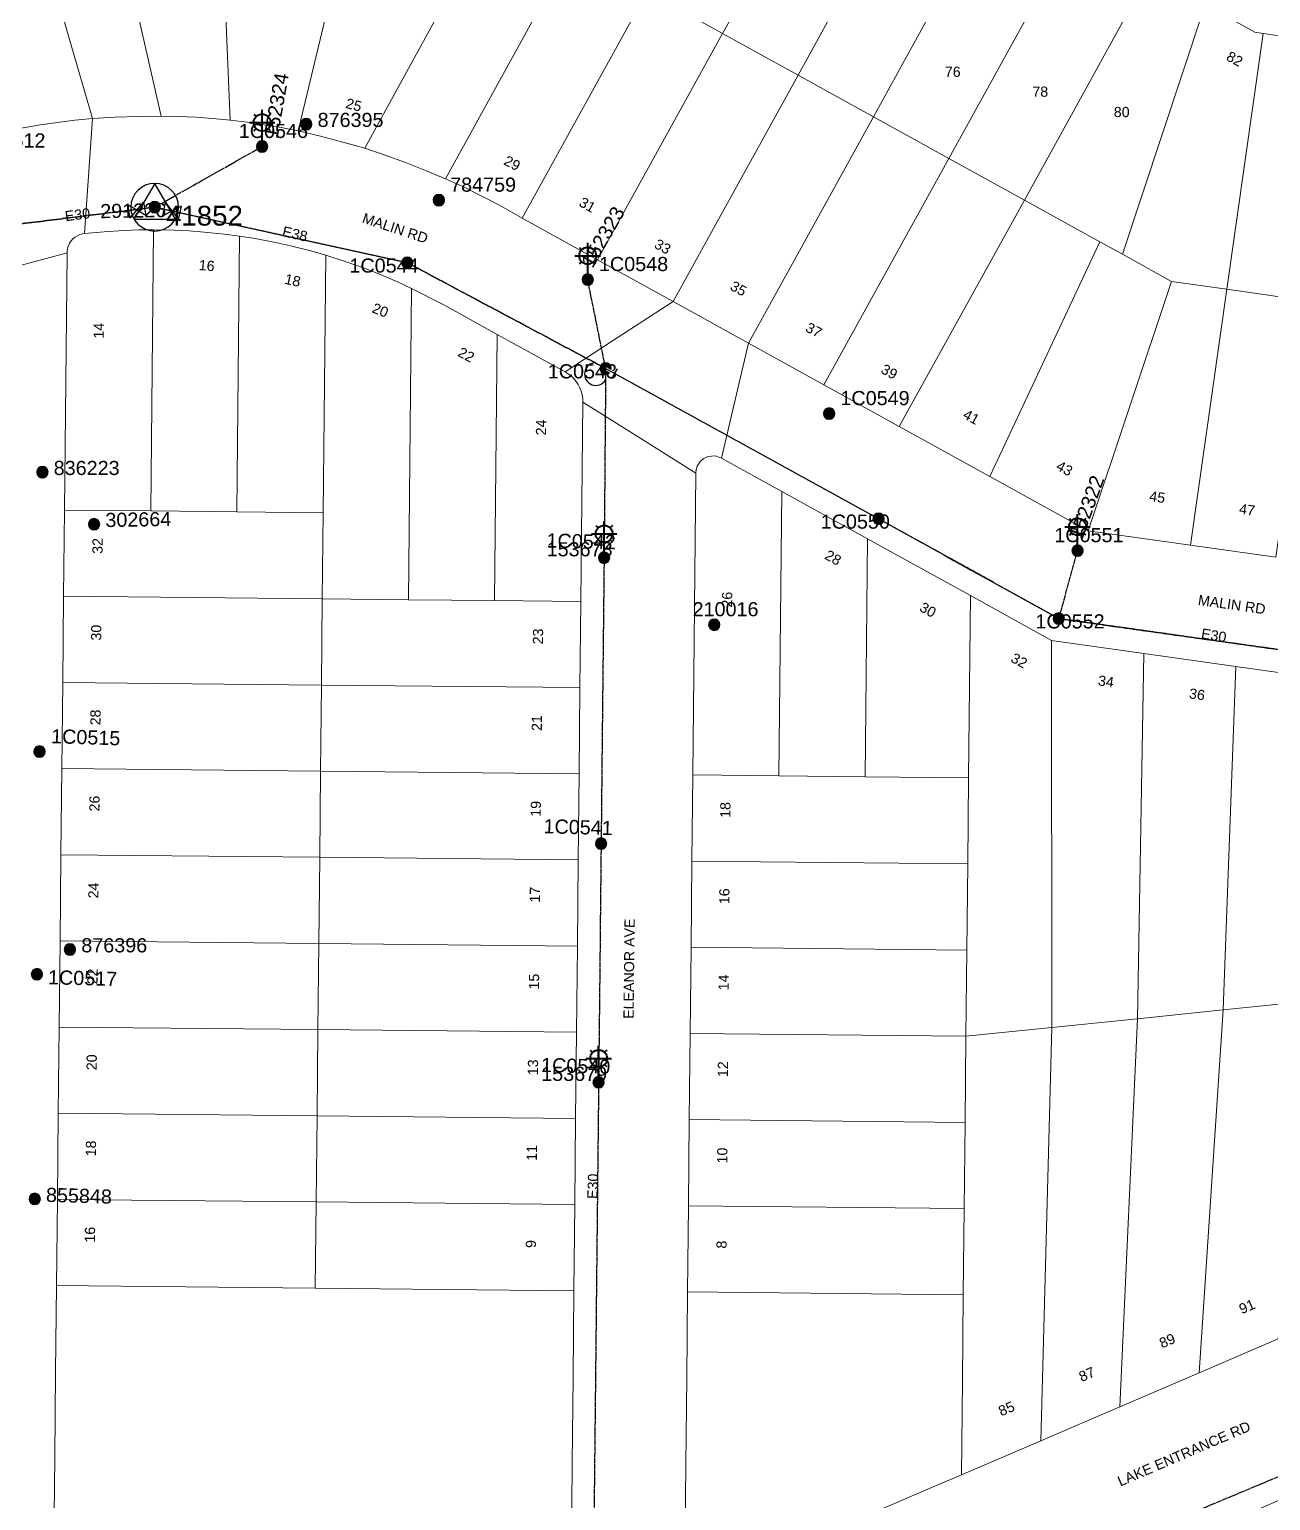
# Model space of a CAD drawing. Header units: metres. Extents: x 299834 to 302538, y 6172833 to 6174390.
# Drawn here: x 300618 to 300837.5, y 6173241.9 to 6173502.1 of the extents above; entities that cross this region are included whole.
import ezdxf
from ezdxf.enums import TextEntityAlignment as Align

# ---------------------------------------------------------------- set-up
doc = ezdxf.new("R2010")
doc.units = ezdxf.units.M
doc.linetypes.add('Cable Exist OH', pattern=[1, 1, 0])
doc.layers.get('0').update_dxf_attribs({"color": 6})
doc.layers.add('Cadastre Land Parcels_SP_EXT', color=9, linetype='Continuous', lineweight=5)
doc.layers.add('Cadastre Roads_SP_EXT', color=9, linetype='Continuous', lineweight=5)
for name, color, linetype in [('Equip_LV_EXT', 7, 'Continuous'), ('Equip_SP_SL_EXT', 7, 'Continuous'), ('Mains_HV_EXT', 7, 'Continuous'), ('Mains_LV_EXT', 7, 'Continuous'), ('Mains_SL_EXT', 7, 'Continuous'), ('Mains_TR_EXT', 7, 'Continuous'), ('Sub_SP_TR_HV_LV_EXT', 7, 'Continuous'), ('SupportsOH_SP_TR_HV_LV_SL_EXT', 7, 'Continuous')]:
    doc.layers.add(name, color=color, linetype=linetype)
doc.styles.add('iecARIAL', font='arial.ttf', dxfattribs={"height": 2})
doc.styles.add('POLE_LABEL', font='arial.ttf')
doc.styles.get("Standard").update_dxf_attribs({"font": 'arial.ttf'})

# ---------------------------------------------------------------- blocks, each defined once
blk = doc.blocks.new('SUB_POLE_EXT')
blk.add_wipeout([(0, 4.22), (0.42, 4.2), (0.83, 4.14), (1.21, 4.05), (1.62, 3.9), (1.99, 3.72), (2.35, 3.51), (2.68, 3.26), (2.99, 2.99), (3.28, 2.66), (3.52, 2.34), (3.76, 1.92), (3.9, 1.62), (4.04, 1.23), (4.18, 0.63), (4.22, 0), (4.18, -0.61), (4.06, -1.15), (3.9, -1.62), (3.58, -2.24), (3.22, -2.73), (2.97, -3.01), (2.68, -3.26), (2.36, -3.5), (2, -3.72), (1.64, -3.89), (1.25, -4.03), (0.82, -4.14), (0.42, -4.2), (0, -4.22), (-0.41, -4.2), (-0.8, -4.15), (-1.21, -4.05), (-1.62, -3.9), (-1.99, -3.73), (-2.35, -3.51), (-2.68, -3.26), (-2.96, -3.02), (-3.23, -2.72), (-3.51, -2.35), (-3.71, -2.01), (-3.91, -1.6), (-4.05, -1.21), (-4.16, -0.76), (-4.22, -0.14), (-4.21, 0.39), (-4.14, 0.83), (-4.03, 1.27), (-3.9, 1.63), (-3.71, 2.02), (-3.5, 2.37), (-3.28, 2.67), (-2.99, 2.99), (-2.68, 3.27), (-2.33, 3.52), (-1.98, 3.73), (-1.63, 3.9), (-1.2, 4.05), (-0.78, 4.15), (-0.4, 4.21)])
blk.add_line((2.16, 0.48), (2.16, 0.48, 0))
blk.add_lwpolyline([(-4.22, 0, 1), (4.22, 0, 1)], format="xyb", close=True)
blk.add_lwpolyline([(2.14, 0.52), (0, 4.22), (-3.66, -2.11), (3.66, -2.11)], close=True)
for tag, height, flags, p in [('ASSET_NUM', 3.5, 8, (2, 2)), ('STREET_CODE', 0.2, 9, (1.5, 0)), ('CONSTRUCTED_VOLTAGE', 0.2, 9, (1.5, -0.2)), ('OPERATING_VOLTAGE', 0.2, 9, (1.5, -0.6)), ('OPERATED_BY', 0.2, 9, (1.5, -0.8)), ('ORIENTATION', 0.2, 9, (1.5, -1.2)), ('OWNED_BY', 0.2, 9, (1.5, -1.4)), ('SECONDARY_VOLTAGE', 0.2, 9, (1.5, -1.6)), ('STATE', 0.2, 9, (1.5, -1.8)), ('SUBSTATION_TYPE', 0.2, 9, (1.5, -2)), ('NO_PHASES', 0.2, 9, (1.5, -0.4)), ('MAINTAINED_BY', 0.2, 9, (1.5, -1)), ('USAGE', 0.2, 9, (1.5, -2.2)), ('LEGEND', 0.2, 9, (1.5, -2.4)), ('LOCATION', 0.2, 9, (1.5, -2.6)), ('STREETNAME', 0.2, 9, (1.5, -2.8)), ('SUBURB', 0.2, 9, (1.5, -3)), ('Z', 0.2, 1, (1.5, -3.4)), ('NOTES', 0.2, 9, (1.5, -3.2))]:
    blk.add_attdef(tag, text='', height=height, dxfattribs=dict(flags=flags)).set_placement(p, align=Align.MIDDLE_LEFT)
blk = doc.blocks.new('LV_OH_LINKS_DISTFUSE_EXT')
for p, q in [((0, 0), (0.96, 0)), ((3.84, 0), (4.8, 0))]:
    blk.add_line(p, q)
blk.add_lwpolyline([(3.84, -1.2), (3.84, 1.2), (0.96, -1.2), (0.96, 1.2)], close=True)
at = {"flags": 9}
for tag, p in [('ACTUAL_STATUS', (0, 0)), ('CONSTRUCTED_VOLTAGE', (0, -0.2)), ('OPERATING_VOLTAGE', (0, -0.6)), ('ORIENTATION', (0, -0.8)), ('OWNED_BY', (0, -1)), ('STATE', (0, -1.2)), ('SWITCH_TYPE', (0, -1.4)), ('NO_PHASES', (0, -0.4)), ('USAGE', (0, -1.6)), ('NOTES', (0, -1.8))]:
    blk.add_attdef(tag, text='', height=0.2, dxfattribs=at).set_placement(p, align=Align.MIDDLE_LEFT)
at = {"flags": 1}
blk.add_attdef('Z', (0, 0), '', height=0.2, dxfattribs=at)
blk = doc.blocks.new('SL_LANTERN_EXT')
at = {"lineweight": 40}
for p, q in [((-1.46, 5.68), (-1.06, 5.28)), ((0, 1.97), (0, 6.47)), ((1.46, 5.68), (1.06, 5.28)), ((-2.25, 4.22), (2.25, 4.22)), ((-1.46, 2.76), (-1.06, 3.16)), ((0, 0), (0, 2.72)), ((1.46, 2.76), (1.06, 3.16))]:
    blk.add_line(p, q, dxfattribs=at)
blk.add_circle((0, 4.22), 1.5, dxfattribs=at)
at = {"style": 'iecARIAL', "flags": 8}
blk.add_attdef('ASSET_NUM', (1.5, 1.5), '', height=2.5, dxfattribs=at)
for tag, p, height, flags in [('OPERATING_VOLTAGE', (0.98, -1.65), 0.2, 9), ('ORIENTATION', (0.98, -1.85), 0.2, 9), ('OWNED_BY', (0.98, -2.05), 0.2, 9), ('STATE', (0.98, -2.25), 0.2, 9), ('CONSTRUCTED_VOLTAGE', (0.98, -0.65), 0.2, 9), ('CONTROL_TYPE', (0.98, -0.85), 0.2, 9), ('LANTERN_PURPOSE', (0.98, -1.05), 0.2, 9), ('LANTERN_TYPE', (0.98, -1.25), 0.2, 9), ('NO_PHASES', (0.98, -1.45), 0.2, 9), ('USAGE', (0.98, -2.45), 0.2, 9), ('CEXIST', (0.98, -2.65), 0.2, 9), ('LNUMBER', (2.18, -3.25), 2.5, 8), ('CNEW', (0.98, -2.85), 0.2, 9), ('CNUMBER', (0.98, -3.05), 0.2, 9), ('CREMOVE', (0.98, -3.25), 0.2, 9), ('CREPLACE', (0.98, -3.45), 0.2, 9), ('LKINGHEIGHT', (0.98, -3.65), 0.2, 9), ('LBRACKET', (0.98, -3.85), 0.2, 9), ('LBRACKETVOCAB', (0.98, -4.05), 0.2, 9), ('LCATEGORY', (0.98, -4.25), 0.2, 9), ('LCHARGE1', (0.98, -4.45), 0.2, 9), ('LCHARGE1PERCENT', (0.98, -4.65), 0.2, 9), ('LCHARGE2', (0.98, -4.85), 0.2, 9), ('LCHARGE2PERCENT', (0.98, -5.05), 0.2, 9), ('LCHARGE3', (0.98, -5.25), 0.2, 9), ('LCHARGE3PERCENT', (0.98, -5.45), 0.2, 9), ('LEXIST', (0.98, -5.65), 0.2, 9), ('LLAMP', (0.98, -5.85), 0.2, 9), ('LLAMPVOCAB', (0.98, -6.05), 0.2, 9), ('LMAST', (0.98, -6.25), 0.2, 9), ('LMASTVOCAB', (0.98, -6.45), 0.2, 9), ('LNEW', (0.98, -6.65), 0.2, 9), ('LANTNUMBER', (0.98, -6.85), 0.2, 9), ('LOUTREACH', (0.98, -7.25), 0.2, 9), ('LOUTREACHVOCAB', (0.98, -7.45), 0.2, 9), ('LRATECODE', (0.98, -7.65), 0.2, 9), ('LREMOVE', (0.98, -7.85), 0.2, 9), ('STREETNAME', (0.98, -9.25), 0.2, 9), ('SUBURB', (0.98, -9.45), 0.2, 1), ('LREPLACE', (0.98, -8.05), 0.2, 9), ('LTYPE', (0.98, -8.25), 0.2, 9), ('LTYPEVOCAB', (0.98, -8.45), 0.2, 9), ('LEGEND', (0.98, -8.65), 0.2, 9), ('LOCATION', (0.98, -8.85), 0.2, 9), ('NOTES', (0.98, -9.05), 0.2, 9)]:
    blk.add_attdef(tag, p, '', height=height, dxfattribs=dict(flags=flags))
blk = doc.blocks.new('POLE_EXT')
blk.add_hatch(color=256).paths.add_polyline_path([(-1, 0, 1), (1, 0, 1)])
blk.add_lwpolyline([(-1, 0, 1), (1, 0, 1)], format="xyb", close=True)
for tag, height, flags, p in [('pNumber', 2.5, 8, (-17.84, 2.07)), ('OWNED_BY', 0.2, 9, (1.35, -0.4)), ('SPECIAL_USE', 0.2, 9, (1.35, -0.8)), ('STATE', 0.2, 9, (1.35, -1)), ('cLV', 0.2, 9, (1.35, -1.4)), ('hDepth', 0.2, 9, (1.35, -1.6)), ('hDia', 0.2, 9, (1.35, -1.8)), ('cHV', 0.2, 9, (1.35, -2)), ('PARENT', 0.2, 9, (1.35, -0.6)), ('USAGE', 0.2, 9, (1.35, -1.2)), ('LBRACKET', 0.2, 9, (1.35, -2.2)), ('LExisting', 0.2, 9, (1.35, -2.4)), ('LANTNUMBER', 0.2, 9, (1.35, -2.6)), ('cLinedev', 0.2, 9, (1.35, -3.4)), ('pExisting', 0.2, 9, (1.35, -3.8)), ('pFooting', 0.2, 9, (1.35, -4.4)), ('pNew', 0.2, 9, (1.35, -4.6)), ('pRelocate', 0.2, 9, (1.35, -5)), ('pRemove', 0.2, 9, (1.35, -5.2)), ('LOther', 0.2, 9, (1.35, -2.8)), ('LRemove', 0.2, 9, (1.35, -3)), ('LEGEND', 0.2, 9, (1.35, -3.2)), ('LOCATION', 0.2, 9, (1.35, -3.6)), ('PFNUMBER', 0.2, 9, (1.35, -4)), ('NEWPFNUMBER', 0.2, 9, (1.35, -4.2)), ('pReplace', 0.2, 9, (1.35, -5.4)), ('pStay', 0.2, 9, (1.35, -5.6)), ('pType', 0.2, 9, (1.35, -5.8)), ('cspan', 0.2, 9, (1.35, -6)), ('STREETNAME', 0.2, 9, (1.35, -6.2)), ('SUBURB', 0.2, 9, (1.35, -6.4)), ('OPERATED_BY', 0.2, 9, (1.36, -7.01)), ('NOTES', 0.2, 9, (1.35, -6.6)), ('MAINTAINED_BY', 0.2, 9, (1.36, -6.81))]:
    blk.add_attdef(tag, text='', height=height, dxfattribs=dict(flags=flags)).set_placement(p, align=Align.MIDDLE_LEFT)
at = {"style": 'POLE_LABEL'}
for tag, height, flags, p in [('ASSET_NUM', 2.5, 8, (2, 2)), ('STRUCTURE_PLANT_NUMBER', 0.2, 9, (1.35, 0.03)), ('STREET_CODE', 0.2, 9, (1.35, -0.2))]:
    blk.add_attdef(tag, text='', height=height, dxfattribs=dict(at, flags=flags)).set_placement(p, align=Align.MIDDLE_LEFT)
at = {"flags": 1}
blk.add_attdef('Z', (1.35, -7.33), '', height=0.2, dxfattribs=at)
blk = doc.blocks.new('End Shackle_EXT')
blk.add_wipeout([(0, 0.25), (1.81, 0.25), (1.82, -0.25), (0, -0.25)])
blk.add_line((1.81, -1), (1.81, 1))
at = {"flags": 1}
blk.add_attdef('Z', (0, 0), '', height=0.2, dxfattribs=at)
at = {"flags": 9}
for tag, p in [('CONNECTOR_TYPE', (0, 0)), ('CONSTRUCTED_VOLTAGE', (0, -0.2)), ('OPERATING_VOLTAGE', (0, -0.6)), ('ORIENTATION', (0, -0.8)), ('OWNED_BY', (0, -1)), ('STATE', (0, -1.2)), ('NO_PHASES', (0, -0.4)), ('USAGE', (0, -1.4)), ('NOTES', (0, -1.6))]:
    blk.add_attdef(tag, text='', height=0.2, dxfattribs=at).set_placement(p, align=Align.MIDDLE_LEFT)

msp = doc.modelspace()

# ---------------------------------------------------------------- linework, layer by layer
at = {"layer": 'Cadastre Land Parcels_SP_EXT', "linetype": 'Continuous'}
for points in [[(300741.78, 6173503.61), (300762.66, 6173541.42), (300749.32, 6173548.79), (300727.22, 6173508.77), (300736.83, 6173503.46), (300740.56, 6173501.4), (300741.78, 6173503.61)], [(300759.39, 6173503.97), (300776, 6173534.05), (300762.66, 6173541.42), (300741.78, 6173503.61), (300740.56, 6173501.4), (300753.9, 6173494.03), (300759.39, 6173503.97)], [(300616.88, 6173484.72), (300619.92, 6173485.23), (300622.97, 6173485.67), (300626.03, 6173486.06), (300629.11, 6173486.36), (300624.97, 6173500.73), (300614.98, 6173535.47), (300600.72, 6173529.93), (300609.17, 6173500.48), (300613.86, 6173484.14), (300616.88, 6173484.72)], [(300638.06, 6173501), (300630.22, 6173535.46), (300627.17, 6173535.46), (300614.98, 6173535.47), (300624.97, 6173500.73), (300629.11, 6173486.36), (300633.16, 6173486.6), (300637.22, 6173486.74), (300641.29, 6173486.8), (300638.06, 6173501)], [(300652.85, 6173501.59), (300651.52, 6173535.45), (300639.33, 6173535.46), (300630.22, 6173535.46), (300638.06, 6173501), (300641.29, 6173486.8), (300644.34, 6173486.73), (300647.39, 6173486.58), (300650.43, 6173486.35), (300653.46, 6173486.06), (300652.85, 6173501.59)], [(300669.78, 6173502.07), (300676.81, 6173531.46), (300664.17, 6173533.45), (300651.52, 6173535.45), (300652.85, 6173501.59), (300653.46, 6173486.06), (300656.49, 6173485.7), (300659.51, 6173485.27), (300662.51, 6173484.76), (300665.5, 6173484.16), (300669.78, 6173502.07)], [(300777, 6173504.35), (300789.34, 6173526.69), (300776, 6173534.05), (300759.39, 6173503.97), (300753.9, 6173494.03), (300767.24, 6173486.67), (300777, 6173504.35)], [(300689.03, 6173502.52), (300700.54, 6173523.51), (300689.87, 6173529.4), (300676.81, 6173531.46), (300669.78, 6173502.07), (300665.5, 6173484.16), (300669.45, 6173483.24), (300673.39, 6173482.21), (300677.3, 6173481.11), (300689.03, 6173502.52)], [(300794.59, 6173504.68), (300802.68, 6173519.32), (300789.34, 6173526.69), (300777, 6173504.35), (300767.24, 6173486.67), (300780.58, 6173479.3), (300794.59, 6173504.68)], [(300706.54, 6173502.85), (300713.88, 6173516.14), (300700.54, 6173523.51), (300689.03, 6173502.52), (300677.3, 6173481.11), (300680.91, 6173479.89), (300684.48, 6173478.59), (300688.03, 6173477.2), (300691.56, 6173475.72), (300706.54, 6173502.85)], [(300812.19, 6173505.02), (300816.02, 6173511.95), (300802.68, 6173519.32), (300794.59, 6173504.68), (300780.58, 6173479.3), (300793.92, 6173471.93), (300812.19, 6173505.02)], [(300724.09, 6173503.11), (300727.22, 6173508.77), (300713.88, 6173516.14), (300706.54, 6173502.85), (300691.56, 6173475.72), (300694.73, 6173474.26), (300697.88, 6173472.7), (300700.99, 6173471.08), (300705.1, 6173468.75), (300724.09, 6173503.11)], [(300825.47, 6173505.22), (300825.89, 6173506.49), (300816.02, 6173511.95), (300812.19, 6173505.02), (300793.92, 6173471.93), (300807.26, 6173464.56), (300811.26, 6173462.35), (300825.47, 6173505.22)], [(300740.56, 6173501.4), (300736.83, 6173503.46), (300727.22, 6173508.77), (300724.09, 6173503.11), (300705.1, 6173468.75), (300718.45, 6173461.38), (300740.56, 6173501.4)], [(300836.14, 6173501.43), (300834.7, 6173501.63), (300828.07, 6173505.29), (300825.89, 6173506.49), (300825.47, 6173505.22), (300811.26, 6173462.35), (300819.96, 6173457.54), (300829.74, 6173456.16), (300836.14, 6173501.43)], [(300753.9, 6173494.03), (300740.56, 6173501.4), (300718.45, 6173461.38), (300731.79, 6173454.01), (300753.9, 6173494.03)], [(300851.23, 6173499.29), (300836.14, 6173501.43), (300829.74, 6173456.16), (300844.83, 6173454.03), (300851.23, 6173499.29)], [(300767.24, 6173486.67), (300753.9, 6173494.03), (300731.79, 6173454.01), (300745.13, 6173446.64), (300767.24, 6173486.67)], [(300780.58, 6173479.3), (300767.24, 6173486.67), (300745.13, 6173446.64), (300758.47, 6173439.27), (300780.58, 6173479.3)], [(300793.92, 6173471.93), (300780.58, 6173479.3), (300758.47, 6173439.27), (300771.81, 6173431.91), (300793.92, 6173471.93)], [(300807.26, 6173464.56), (300793.92, 6173471.93), (300771.81, 6173431.91), (300787.82, 6173423.06), (300807.26, 6173464.56)], [(300819.96, 6173457.54), (300811.26, 6173462.35), (300807.26, 6173464.56), (300787.82, 6173423.06), (300805.22, 6173413.45), (300819.96, 6173457.54)], [(300685.56, 6173456.33), (300683.09, 6173457.47), (300679.76, 6173458.89), (300677.23, 6173459.87), (300673.82, 6173461.09), (300670.37, 6173462.19), (300669.91, 6173416.64), (300669.75, 6173401.4), (300685, 6173401.25), (300685.56, 6173456.33)], [(300700.72, 6173448.19), (300691.29, 6173453.39), (300685.56, 6173456.33), (300685, 6173401.25), (300700.24, 6173401.09), (300700.72, 6173448.19)], [(300829.74, 6173456.16), (300819.96, 6173457.54), (300805.22, 6173413.45), (300823.33, 6173410.89), (300829.74, 6173456.16)], [(300844.83, 6173454.03), (300829.74, 6173456.16), (300823.33, 6173410.89), (300838.42, 6173408.76), (300844.83, 6173454.03)], [(300715.84, 6173436.17), (300715.82, 6173436.83), (300715.73, 6173437.48), (300715.56, 6173438.12), (300715.33, 6173438.73), (300715.03, 6173439.32), (300714.67, 6173439.87), (300714.25, 6173440.37), (300713.78, 6173440.83), (300713.25, 6173441.23), (300712.69, 6173441.57), (300700.72, 6173448.19), (300700.24, 6173401.09), (300715.49, 6173400.94), (300715.84, 6173436.17)], [(300751.04, 6173420.39), (300740.35, 6173426.29), (300740.08, 6173426.43), (300739.79, 6173426.54), (300739.49, 6173426.62), (300739.04, 6173426.68), (300738.58, 6173426.67), (300738.12, 6173426.59), (300737.68, 6173426.44), (300737.27, 6173426.23), (300736.79, 6173425.85), (300736.39, 6173425.39), (300736.09, 6173424.85), (300735.9, 6173424.27), (300735.84, 6173423.66), (300735.29, 6173370.26), (300750.53, 6173370.1), (300751.04, 6173420.39)], [(300766.2, 6173412.02), (300751.04, 6173420.39), (300750.53, 6173370.1), (300765.77, 6173369.95), (300766.2, 6173412.02)], [(300669.91, 6173416.64), (300654.66, 6173416.8), (300639.42, 6173416.95), (300624.17, 6173417.11), (300624.01, 6173401.87), (300669.75, 6173401.4), (300669.91, 6173416.64)], [(300784.39, 6173401.98), (300766.2, 6173412.02), (300765.77, 6173369.95), (300784.06, 6173369.76), (300784.39, 6173401.98)], [(300669.75, 6173401.4), (300624.01, 6173401.87), (300623.86, 6173386.63), (300669.6, 6173386.16), (300669.75, 6173401.4)], [(300715.49, 6173400.94), (300700.24, 6173401.09), (300685, 6173401.25), (300669.75, 6173401.4), (300669.6, 6173386.16), (300715.34, 6173385.7), (300715.49, 6173400.94)], [(300798.76, 6173325.59), (300798.74, 6173394.05), (300784.39, 6173401.98), (300784.06, 6173369.76), (300783.9, 6173354.52), (300783.75, 6173339.28), (300783.59, 6173324.05), (300798.76, 6173325.59)], [(300813.92, 6173327.14), (300815.04, 6173391.75), (300798.74, 6173394.05), (300798.76, 6173325.59), (300813.92, 6173327.14)], [(300829.08, 6173328.7), (300831.34, 6173389.44), (300815.04, 6173391.75), (300813.92, 6173327.14), (300829.08, 6173328.7)], [(300844.24, 6173330.25), (300847.64, 6173387.14), (300831.34, 6173389.44), (300829.08, 6173328.7), (300844.24, 6173330.25)], [(300669.6, 6173386.16), (300623.86, 6173386.63), (300623.7, 6173371.39), (300669.46, 6173370.92), (300669.6, 6173386.16)], [(300715.34, 6173385.7), (300669.6, 6173386.16), (300669.46, 6173370.92), (300715.18, 6173370.46), (300715.34, 6173385.7)], [(300669.46, 6173370.92), (300623.7, 6173371.39), (300623.55, 6173356.15), (300669.31, 6173355.69), (300669.46, 6173370.92)], [(300715.18, 6173370.46), (300669.46, 6173370.92), (300669.31, 6173355.69), (300715.03, 6173355.22), (300715.18, 6173370.46)], [(300784.06, 6173369.76), (300765.77, 6173369.95), (300750.53, 6173370.1), (300735.29, 6173370.26), (300735.14, 6173355.02), (300783.9, 6173354.52), (300784.06, 6173369.76)], [(300669.31, 6173355.69), (300623.55, 6173356.15), (300623.39, 6173340.91), (300669.15, 6173340.45), (300669.31, 6173355.69)], [(300715.03, 6173355.22), (300669.31, 6173355.69), (300669.15, 6173340.45), (300714.88, 6173339.98), (300715.03, 6173355.22)], [(300783.9, 6173354.52), (300735.14, 6173355.02), (300734.98, 6173339.78), (300783.75, 6173339.28), (300783.9, 6173354.52)], [(300669.15, 6173340.45), (300623.39, 6173340.91), (300623.23, 6173325.67), (300668.99, 6173325.21), (300669.15, 6173340.45)], [(300714.88, 6173339.98), (300669.15, 6173340.45), (300668.99, 6173325.21), (300714.73, 6173324.74), (300714.88, 6173339.98)], [(300783.75, 6173339.28), (300734.98, 6173339.78), (300734.83, 6173324.54), (300783.59, 6173324.05), (300783.75, 6173339.28)], [(300824.82, 6173264.52), (300829.08, 6173328.7), (300813.92, 6173327.14), (300810.81, 6173258.51), (300824.82, 6173264.52)], [(300838.82, 6173270.53), (300844.24, 6173330.25), (300829.08, 6173328.7), (300824.82, 6173264.52), (300838.82, 6173270.53)], [(300668.99, 6173325.21), (300623.23, 6173325.67), (300623.08, 6173310.43), (300668.84, 6173309.97), (300668.99, 6173325.21)], [(300810.81, 6173258.51), (300813.92, 6173327.14), (300798.76, 6173325.59), (300796.81, 6173252.5), (300810.81, 6173258.51)], [(300714.73, 6173324.74), (300668.99, 6173325.21), (300668.84, 6173309.97), (300714.57, 6173309.5), (300714.73, 6173324.74)], [(300783.59, 6173324.05), (300734.83, 6173324.54), (300734.67, 6173309.3), (300783.44, 6173308.81), (300783.59, 6173324.05)], [(300796.81, 6173252.5), (300798.76, 6173325.59), (300783.59, 6173324.05), (300783.44, 6173308.81), (300783.28, 6173293.57), (300783.13, 6173278.33), (300782.97, 6173263.09), (300782.8, 6173246.49), (300796.81, 6173252.5)], [(300668.84, 6173309.97), (300623.08, 6173310.43), (300622.92, 6173295.19), (300668.68, 6173294.73), (300668.84, 6173309.97)], [(300714.57, 6173309.5), (300668.84, 6173309.97), (300668.68, 6173294.73), (300714.42, 6173294.26), (300714.57, 6173309.5)], [(300783.44, 6173308.81), (300734.67, 6173309.3), (300734.52, 6173294.06), (300783.28, 6173293.57), (300783.44, 6173308.81)], [(300668.68, 6173294.73), (300622.92, 6173295.19), (300622.76, 6173279.95), (300668.52, 6173279.49), (300668.68, 6173294.73)], [(300714.42, 6173294.26), (300668.68, 6173294.73), (300668.52, 6173279.49), (300714.27, 6173279.03), (300714.42, 6173294.26)], [(300783.28, 6173293.57), (300734.52, 6173294.06), (300734.36, 6173278.82), (300783.13, 6173278.33), (300783.28, 6173293.57)]]:
    msp.add_lwpolyline(points, close=True, dxfattribs=at)
at = {"layer": 'Cadastre Roads_SP_EXT', "linetype": 'Continuous'}
for points in [[(300828.07, 6173505.29), (300834.7, 6173501.63), (300836.14, 6173501.43), (300851.23, 6173499.29), (300866.32, 6173497.16), (300881.41, 6173495.03), (300896.5, 6173492.89), (300913.51, 6173490.49), (300915.05, 6173500.73), (300916.03, 6173507.27)], [(300610.25, 6173155.4), (300621.59, 6173164.78), (300621.83, 6173188.51), (300621.99, 6173203.75), (300622.14, 6173218.99), (300622.27, 6173231.84), (300622.3, 6173234.24), (300622.45, 6173249.47), (300622.61, 6173264.71), (300622.76, 6173279.95), (300622.92, 6173295.19), (300623.08, 6173310.43), (300623.23, 6173325.67), (300623.39, 6173340.91), (300623.55, 6173356.15), (300623.7, 6173371.39), (300623.86, 6173386.63), (300624.01, 6173401.87), (300624.17, 6173417.11), (300624.64, 6173462.63), (300612.87, 6173459.42)], [(300838.42, 6173408.76), (300823.33, 6173410.89), (300805.22, 6173413.45), (300787.82, 6173423.06), (300771.81, 6173431.91), (300758.47, 6173439.27), (300745.13, 6173446.64), (300742.77, 6173436.6), (300740.35, 6173426.29), (300751.04, 6173420.39), (300766.2, 6173412.02), (300784.39, 6173401.98), (300798.74, 6173394.05), (300815.04, 6173391.75), (300831.34, 6173389.44), (300847.64, 6173387.14)], [(300733.87, 6173230.15), (300734.05, 6173248.34), (300734.21, 6173263.58), (300734.36, 6173278.82), (300734.52, 6173294.06), (300734.67, 6173309.3), (300734.83, 6173324.54), (300734.98, 6173339.78), (300735.14, 6173355.02), (300735.29, 6173370.26), (300735.84, 6173423.66), (300727.23, 6173429.04), (300715.84, 6173436.17), (300715.49, 6173400.94), (300715.34, 6173385.7), (300715.18, 6173370.46), (300715.03, 6173355.22), (300714.88, 6173339.98), (300714.73, 6173324.74), (300714.57, 6173309.5), (300714.42, 6173294.26), (300714.27, 6173279.03), (300714.12, 6173263.79), (300713.96, 6173248.55), (300713.81, 6173233.31)]]:
    msp.add_lwpolyline(points, dxfattribs=at)
msp.add_lwpolyline([(300756.95, 6173206.76), (300760.32, 6173208.21), (300774.33, 6173214.22), (300788.34, 6173220.23), (300802.34, 6173226.23), (300816.35, 6173232.24), (300830.36, 6173238.25), (300844.37, 6173244.26), (300879.01, 6173259.12), (300883.46, 6173289.67), (300866.83, 6173282.54), (300852.83, 6173276.53), (300838.82, 6173270.53), (300824.82, 6173264.52), (300810.81, 6173258.51), (300796.81, 6173252.5), (300782.8, 6173246.49), (300779.74, 6173245.18), (300738.11, 6173227.32), (300742.94, 6173200.76), (300756.95, 6173206.76)], close=True, dxfattribs=at)
at = {"layer": 'Mains_LV_EXT', "linetype": 'Continuous'}
msp.add_lwpolyline([(300718.16, 6173443.16, 1.723473), (300719.86, 6173440.13)], format="xyb", dxfattribs=at)
at = {"layer": 'Mains_LV_EXT', "linetype": 'Cable Exist OH'}
for points in [[(300800, 6173397.92), (300768.14, 6173415.57)], [(300719.6, 6173408.68), (300719.07, 6173358.11)], [(300849.43, 6173390.95), (300800, 6173397.92)], [(300719.07, 6173358.11), (300718.64, 6173315.89)], [(300718.64, 6173315.89), (300718.21, 6173275.88)]]:
    msp.add_lwpolyline(points, dxfattribs=at)
at = {"layer": 'Mains_SL_EXT', "linetype": 'Cable Exist OH'}
for points in [[(300800.03, 6173397.91), (300803.34, 6173409.93)], [(300719.6, 6173408.68), (300719.07, 6173358.11), (300718.64, 6173315.89)], [(300800.03, 6173397.91), (300849.43, 6173390.95), (300901.54, 6173383.53)], [(300718.64, 6173315.89), (300718.21, 6173275.88), (300717.75, 6173233.3)]]:
    msp.add_lwpolyline(points, dxfattribs=at)
at = {"layer": 'Mains_TR_EXT', "linetype": 'Cable Exist OH'}
msp.add_lwpolyline([(301629.74, 6173393.69), (301593.39, 6173388.04), (301489.64, 6173372.16), (301384.47, 6173357.64), (301262.19, 6173340.02), (301183.45, 6173326.44), (301113.68, 6173316.36), (301062.5, 6173309.86), (301010.14, 6173303.47), (300958.62, 6173297.12), (300907.32, 6173290.67), (300876.42, 6173261.87), (300824.69, 6173240.19), (300769.94, 6173216.6), (300716.03, 6173192.8), (300646.2, 6173148.05), (300608.39, 6173122.99), (300572.55, 6173086.91)], dxfattribs=at)

# ---------------------------------------------------------------- block references
at = {"layer": 'Equip_SP_SL_EXT'}
ref = msp.add_blockref('SL_LANTERN_EXT', (300659.12, 6173481.42), dxfattribs=at)
ref.add_attrib('ASSET_NUM', '152324', dxfattribs={"layer": '0', "height": 2.5, "rotation": 80.0322, "style": 'iecARIAL'}).set_placement((300660.62, 6173482.92), align=Align.MIDDLE_LEFT)
ref = msp.add_blockref('SL_LANTERN_EXT', (300716.7, 6173457.88), dxfattribs=at)
ref.add_attrib('ASSET_NUM', '152323', dxfattribs={"layer": '0', "height": 2.5, "rotation": 60.0241, "style": 'iecARIAL'}).set_placement((300718.2, 6173459.38), align=Align.BOTTOM_LEFT)
ref = msp.add_blockref('SL_LANTERN_EXT', (300803.34, 6173409.93), dxfattribs=at)
ref.add_attrib('ASSET_NUM', '152322', dxfattribs={"layer": '0', "height": 2.5, "rotation": 70.0282, "style": 'iecARIAL'}).set_placement((300804.84, 6173411.43), align=Align.BOTTOM_LEFT)
ref = msp.add_blockref('SL_LANTERN_EXT', (300719.6, 6173408.68), dxfattribs=at)
ref.add_attrib('ASSET_NUM', '153678', dxfattribs={"layer": '0', "height": 2.5, "style": 'iecARIAL'}).set_placement((300721.1, 6173410.18), align=Align.MIDDLE_RIGHT)
ref = msp.add_blockref('SL_LANTERN_EXT', (300718.64, 6173315.89), dxfattribs=at)
ref.add_attrib('ASSET_NUM', '153679', dxfattribs={"layer": '0', "height": 2.5, "style": 'iecARIAL'}).set_placement((300720.14, 6173317.39), align=Align.MIDDLE_RIGHT)
at = {"layer": 'Sub_SP_TR_HV_LV_EXT'}
ref = msp.add_blockref('SUB_POLE_EXT', (300640.13, 6173470.68), dxfattribs=at)
ref.add_attrib('ASSET_NUM', '41852', dxfattribs={"layer": '0', "height": 3.5}).set_placement((300642.13, 6173470.93), align=Align.TOP_LEFT)
at = {"layer": 'SupportsOH_SP_TR_HV_LV_SL_EXT'}
ref = msp.add_blockref('POLE_EXT', (300666.94, 6173485.37), dxfattribs=at)
ref.add_attrib('ASSET_NUM', '876395', dxfattribs={"layer": '0', "height": 2.5, "style": 'POLE_LABEL'}).set_placement((300668.94, 6173486.12), align=Align.MIDDLE_LEFT)
ref = msp.add_blockref('POLE_EXT', (300659.12, 6173481.42), dxfattribs=at)
ref.add_attrib('ASSET_NUM', '1C0546', dxfattribs={"layer": '0', "height": 2.5, "style": 'POLE_LABEL'}).set_placement((300661.12, 6173482.17), align=Align.BOTTOM_CENTER)
ref = msp.add_blockref('POLE_EXT', (300612.7, 6173479.74), dxfattribs=at)
ref.add_attrib('ASSET_NUM', '1C0512', dxfattribs={"layer": '0', "height": 2.5, "style": 'POLE_LABEL'}).set_placement((300614.7, 6173480.49), align=Align.BOTTOM_CENTER)
ref = msp.add_blockref('POLE_EXT', (300690.38, 6173471.92), dxfattribs=at)
ref.add_attrib('ASSET_NUM', '784759', dxfattribs={"layer": '0', "height": 2.5, "style": 'POLE_LABEL'}).set_placement((300692.38, 6173472.67), align=Align.BOTTOM_LEFT)
ref = msp.add_blockref('POLE_EXT', (300684.8, 6173460.86), dxfattribs=at)
ref.add_attrib('ASSET_NUM', '1C0544', dxfattribs={"layer": '0', "height": 2.5, "style": 'POLE_LABEL'}).set_placement((300686.8, 6173461.61), align=Align.TOP_RIGHT)
ref = msp.add_blockref('POLE_EXT', (300716.7, 6173457.88), dxfattribs=at)
ref.add_attrib('ASSET_NUM', '1C0548', dxfattribs={"layer": '0', "height": 2.5, "style": 'POLE_LABEL'}).set_placement((300718.7, 6173458.63), align=Align.BOTTOM_LEFT)
ref = msp.add_blockref('POLE_EXT', (300719.88, 6173442.15), dxfattribs=at)
ref.add_attrib('ASSET_NUM', '1C0543', dxfattribs={"layer": '0', "height": 2.5, "style": 'POLE_LABEL'}).set_placement((300721.88, 6173442.9), align=Align.TOP_RIGHT)
ref = msp.add_blockref('POLE_EXT', (300759.4, 6173434.17), dxfattribs=at)
ref.add_attrib('ASSET_NUM', '1C0549', dxfattribs={"layer": '0', "height": 2.5, "style": 'POLE_LABEL'}).set_placement((300761.4, 6173434.92), align=Align.BOTTOM_LEFT)
ref = msp.add_blockref('POLE_EXT', (300620.27, 6173423.81), dxfattribs=at)
ref.add_attrib('ASSET_NUM', '836223', dxfattribs={"layer": '0', "height": 2.5, "style": 'POLE_LABEL'}).set_placement((300622.27, 6173424.56), align=Align.MIDDLE_LEFT)
ref = msp.add_blockref('POLE_EXT', (300629.41, 6173414.6), dxfattribs=at)
ref.add_attrib('ASSET_NUM', '302664', dxfattribs={"layer": '0', "height": 2.5, "rotation": 1, "style": 'POLE_LABEL'}).set_placement((300631.41, 6173415.35), align=Align.MIDDLE_LEFT)
ref = msp.add_blockref('POLE_EXT', (300768.14, 6173415.57), dxfattribs=at)
ref.add_attrib('ASSET_NUM', '1C0550', dxfattribs={"layer": '0', "height": 2.5, "style": 'POLE_LABEL'}).set_placement((300770.14, 6173416.32), align=Align.TOP_RIGHT)
ref = msp.add_blockref('POLE_EXT', (300719.6, 6173408.68), dxfattribs=at)
ref.add_attrib('ASSET_NUM', '1C0542', dxfattribs={"layer": '0', "height": 2.5, "rotation": 358.4884, "style": 'POLE_LABEL'}).set_placement((300721.6, 6173409.43), align=Align.BOTTOM_RIGHT)
ref = msp.add_blockref('POLE_EXT', (300803.34, 6173409.93), dxfattribs=at)
ref.add_attrib('ASSET_NUM', '1C0551', dxfattribs={"layer": '0', "height": 2.5, "style": 'POLE_LABEL'}).set_placement((300805.34, 6173410.68), align=Align.BOTTOM_CENTER)
ref = msp.add_blockref('POLE_EXT', (300739.08, 6173396.82), dxfattribs=at)
ref.add_attrib('ASSET_NUM', '210016', dxfattribs={"layer": '0', "height": 2.5, "style": 'POLE_LABEL'}).set_placement((300741.08, 6173397.57), align=Align.BOTTOM_CENTER)
ref = msp.add_blockref('POLE_EXT', (300800, 6173397.92), dxfattribs=at)
ref.add_attrib('ASSET_NUM', '1C0552', dxfattribs={"layer": '0', "height": 2.5, "style": 'POLE_LABEL'}).set_placement((300802, 6173398.67), align=Align.TOP_CENTER)
ref = msp.add_blockref('POLE_EXT', (300619.76, 6173374.39), dxfattribs=at)
ref.add_attrib('ASSET_NUM', '1C0515', dxfattribs={"layer": '0', "height": 2.5, "rotation": 358.1152, "style": 'POLE_LABEL'}).set_placement((300621.76, 6173375.14), align=Align.BOTTOM_LEFT)
ref = msp.add_blockref('POLE_EXT', (300719.07, 6173358.11), dxfattribs=at)
ref.add_attrib('ASSET_NUM', '1C0541', dxfattribs={"layer": '0', "height": 2.5, "rotation": 358.3669, "style": 'POLE_LABEL'}).set_placement((300721.07, 6173358.86), align=Align.BOTTOM_RIGHT)
ref = msp.add_blockref('POLE_EXT', (300625.15, 6173339.38), dxfattribs=at)
ref.add_attrib('ASSET_NUM', '876396', dxfattribs={"layer": '0', "height": 2.5, "style": 'POLE_LABEL'}).set_placement((300627.15, 6173340.13), align=Align.MIDDLE_LEFT)
ref = msp.add_blockref('POLE_EXT', (300619.31, 6173335), dxfattribs=at)
ref.add_attrib('ASSET_NUM', '1C0517', dxfattribs={"layer": '0', "height": 2.5, "rotation": 358.4309, "style": 'POLE_LABEL'}).set_placement((300621.31, 6173335.75), align=Align.TOP_LEFT)
ref = msp.add_blockref('POLE_EXT', (300718.64, 6173315.89), dxfattribs=at)
ref.add_attrib('ASSET_NUM', '1C0540', dxfattribs={"layer": '0', "height": 2.5, "rotation": 358.3664, "style": 'POLE_LABEL'}).set_placement((300720.64, 6173316.64), align=Align.BOTTOM_RIGHT)
ref = msp.add_blockref('POLE_EXT', (300618.91, 6173295.26), dxfattribs=at)
ref.add_attrib('ASSET_NUM', '855848', dxfattribs={"layer": '0', "height": 2.5, "rotation": 358.3035, "style": 'POLE_LABEL'}).set_placement((300620.91, 6173296.01), align=Align.MIDDLE_LEFT)

# ---------------------------------------------------------------- texts
at = {"layer": 'Cadastre Land Parcels_SP_EXT'}
for s, rotation, p in [('82', 331.2771, (300829.47, 6173496.79)), ('25', 345.0599, (300673.76, 6173488.28)), ('29', 332.7949, (300701.7, 6173478.31)), ('31', 330.8212, (300715, 6173471)), ('33', 331.1305, (300728.31, 6173463.6)), ('16', 355.4248, (300647.87, 6173459.58)), ('18', 347.7107, (300662.98, 6173457.17)), ('35', 331.2722, (300741.72, 6173456.18)), ('20', 338.9313, (300678.4, 6173452.13)), ('14', 89.4772, (300631.12, 6173447.43)), ('37', 331.4745, (300755.05, 6173448.83)), ('22', 331.6397, (300693.57, 6173444.45)), ('39', 331.3768, (300768.39, 6173441.47)), ('24', 89.44, (300709.34, 6173430.32)), ('41', 331.3199, (300782.89, 6173433.47)), ('43', 331.2671, (300799.37, 6173424.37)), ('45', 352.0583, (300815.93, 6173418.72)), ('47', 351.9159, (300831.81, 6173416.49)), ('32', 89.3849, (300630.91, 6173409.36)), ('28', 331.0959, (300758.45, 6173408.58)), ('26', 89.4402, (300742.24, 6173399.85)), ('30', 331.2995, (300775.22, 6173399.36)), ('30', 89.6036, (300630.68, 6173394.02)), ('23', 89.3891, (300708.8, 6173393.35)), ('32', 331.1453, (300791.36, 6173390.38)), ('34', 351.9341, (300806.85, 6173386.12)), ('36', 351.8802, (300822.96, 6173383.83)), ('28', 89.5013, (300630.54, 6173379.02)), ('21', 89.5304, (300708.59, 6173378.04)), ('26', 89.2887, (300630.36, 6173363.79)), ('19', 89.3658, (300708.4, 6173362.86)), ('18', 89.5317, (300741.93, 6173362.66)), ('24', 89.267, (300630.18, 6173348.41)), ('17', 89.5057, (300708.25, 6173347.68)), ('16', 89.3764, (300741.75, 6173347.39)), ('22', 89.366, (300630.01, 6173333.2)), ('15', 89.2769, (300708.09, 6173332.29)), ('14', 89.6104, (300741.62, 6173332.15)), ('20', 89.504, (300629.87, 6173318.03)), ('13', 89.2262, (300707.9, 6173317.13)), ('12', 89.5677, (300741.5, 6173316.81)), ('18', 89.2651, (300629.73, 6173302.79)), ('11', 89.2773, (300707.71, 6173302)), ('10', 89.6147, (300741.39, 6173301.54)), ('16', 89.2581, (300629.56, 6173287.53)), ('9', 89.2704, (300707.54, 6173286.58)), ('8', 89.3672, (300741.26, 6173286.48)), ('91', 23.1543, (300832.36, 6173274.86)), ('89', 23.17, (300818.26, 6173268.81)), ('87', 23.2541, (300804.05, 6173262.87)), ('85', 23.3132, (300789.83, 6173256.79))]:
    msp.add_text(s, height=1.8, rotation=rotation, dxfattribs=at).set_placement(p)
for s, p in [('76', (300779.87, 6173493.74)), ('78', (300795.34, 6173490.22)), ('80', (300809.74, 6173486.62))]:
    msp.add_text(s, height=1.8, dxfattribs=at).set_placement(p)
at = {"layer": 'Cadastre Roads_SP_EXT'}
for s, rotation, p in [('MALIN RD', 341.7463, (300676.68, 6173468)), ('MALIN RD', 351.9532, (300824.54, 6173400.36)), ('ELEANOR AVE', 89.3635, (300724.82, 6173327.11)), ('LAKE ENTRANCE RD', 23.272, (300810.89, 6173244.38))]:
    msp.add_text(s, height=1.8, rotation=rotation, dxfattribs=at).set_placement(p)
at = {"layer": 'Mains_LV_EXT'}
for s, rotation, p in [('E30', 7.6819, (300624.38, 6173468.18)), ('E38', 346.8412, (300662.56, 6173465.59)), ('E30', 350.7382, (300825.08, 6173394.43)), ('E30', 88.1634, (300718.42, 6173295.24))]:
    msp.add_text(s, height=1.8, rotation=rotation, dxfattribs=at).set_placement(p)

# ---------------------------------------------------------------- next in the draw order: linework, layer by layer
at = {"layer": 'Cadastre Land Parcels_SP_EXT', "linetype": 'Continuous'}
for points in [[(300639.92, 6173466.69), (300637.3, 6173466.67), (300634.67, 6173466.57), (300631.17, 6173466.35), (300627.69, 6173466.01), (300627.37, 6173465.97), (300626.91, 6173465.84), (300626.46, 6173465.64), (300626.05, 6173465.39), (300625.68, 6173465.08), (300625.36, 6173464.72), (300625.09, 6173464.32), (300624.88, 6173463.89), (300624.73, 6173463.43), (300624.65, 6173462.95), (300624.64, 6173462.63), (300624.17, 6173417.11), (300639.42, 6173416.95), (300639.92, 6173466.69)], [(300655.15, 6173465.57), (300652.48, 6173465.92), (300648.9, 6173466.29), (300646.21, 6173466.49), (300643.52, 6173466.62), (300639.92, 6173466.69), (300639.42, 6173416.95), (300654.66, 6173416.8), (300655.15, 6173465.57)], [(300670.37, 6173462.19), (300667.72, 6173462.95), (300664.16, 6173463.85), (300661.48, 6173464.45), (300657.87, 6173465.13), (300655.15, 6173465.57), (300654.66, 6173416.8), (300669.91, 6173416.64), (300670.37, 6173462.19)]]:
    msp.add_lwpolyline(points, close=True, dxfattribs=at)
at = {"layer": 'Cadastre Roads_SP_EXT', "linetype": 'Continuous'}
msp.add_lwpolyline([(300705.1, 6173468.75), (300700.99, 6173471.08), (300697.88, 6173472.7), (300694.73, 6173474.26), (300691.56, 6173475.72), (300688.03, 6173477.2), (300684.48, 6173478.59), (300680.91, 6173479.89), (300677.3, 6173481.11), (300673.39, 6173482.21), (300669.45, 6173483.24), (300665.5, 6173484.16), (300662.51, 6173484.76), (300659.51, 6173485.27), (300656.49, 6173485.7), (300653.46, 6173486.06), (300650.43, 6173486.35), (300647.39, 6173486.58), (300644.34, 6173486.73), (300641.29, 6173486.8), (300637.22, 6173486.74), (300633.16, 6173486.6), (300629.11, 6173486.36), (300628.4, 6173476.17), (300627.69, 6173466.01), (300631.17, 6173466.35), (300634.67, 6173466.57), (300637.3, 6173466.67), (300639.92, 6173466.69), (300643.52, 6173466.62), (300646.21, 6173466.49), (300648.9, 6173466.29), (300652.48, 6173465.92), (300655.15, 6173465.57), (300657.87, 6173465.13), (300661.48, 6173464.45), (300664.16, 6173463.85), (300667.72, 6173462.95), (300670.37, 6173462.19), (300673.82, 6173461.09), (300677.23, 6173459.87), (300679.76, 6173458.89), (300683.09, 6173457.47), (300685.56, 6173456.33), (300691.29, 6173453.39), (300700.72, 6173448.19), (300712.69, 6173441.57), (300720.94, 6173446.94), (300731.79, 6173454.01), (300718.45, 6173461.38), (300705.1, 6173468.75)], close=True, dxfattribs=at)
at = {"layer": 'Mains_HV_EXT', "linetype": 'Cable Exist OH'}
msp.add_lwpolyline([(300640.13, 6173470.68), (300608.59, 6173466.76), (300572.45, 6173452.64), (300493.41, 6173422.1), (300508.24, 6173369.87), (300507.62, 6173330.88)], dxfattribs=at)
at = {"layer": 'Mains_LV_EXT', "linetype": 'Cable Exist OH'}
for points in [[(300640.13, 6173470.68), (300608.59, 6173466.76)], [(300640.13, 6173470.68), (300684.8, 6173460.86)]]:
    msp.add_lwpolyline(points, dxfattribs=at)
at = {"layer": 'Mains_SL_EXT', "linetype": 'Cable Exist OH'}
for points in [[(300640.13, 6173470.68), (300659.12, 6173481.42)], [(300608.59, 6173466.76), (300640.13, 6173470.68)]]:
    msp.add_lwpolyline(points, dxfattribs=at)

# ---------------------------------------------------------------- next in the draw order: block references
at = {"layer": 'Equip_LV_EXT'}
for p, rotation in [((300639.32, 6173470.56), 189.5788441203028), ((300640.87, 6173470.52), 347.5384537219335)]:
    msp.add_blockref('LV_OH_LINKS_DISTFUSE_EXT', p, dxfattribs=dict(at, rotation=rotation))
at = {"layer": 'SupportsOH_SP_TR_HV_LV_SL_EXT'}
ref = msp.add_blockref('POLE_EXT', (300640.13, 6173470.68), dxfattribs=at)
ref.add_attrib('ASSET_NUM', '291226', dxfattribs={"layer": '0', "height": 2.5, "rotation": 1, "style": 'POLE_LABEL'}).set_placement((300642.13, 6173471.43), align=Align.TOP_RIGHT)

# ---------------------------------------------------------------- next in the draw order: block references
at = {"layer": 'Mains_LV_EXT', "rotation": 330.2470291366741}
msp.add_blockref('End Shackle_EXT', (300719.88, 6173442.15), dxfattribs=at)

# ---------------------------------------------------------------- next in the draw order: linework, layer by layer
at = {"layer": 'Mains_HV_EXT', "linetype": 'Cable Exist OH'}
msp.add_lwpolyline([(300849.43, 6173390.95), (300800, 6173397.92), (300768.14, 6173415.57), (300719.88, 6173442.15), (300684.8, 6173460.86), (300639.91, 6173470.71)], dxfattribs=at)
at = {"layer": 'Mains_LV_EXT', "linetype": 'Cable Exist OH'}
for points in [[(300684.8, 6173460.86), (300719.88, 6173442.15)], [(300719.88, 6173442.15), (300719.6, 6173408.68)], [(300768.14, 6173415.57), (300719.88, 6173442.15)]]:
    msp.add_lwpolyline(points, dxfattribs=at)
at = {"layer": 'Mains_SL_EXT', "linetype": 'Cable Exist OH'}
for points in [[(300640.13, 6173470.68), (300684.8, 6173460.86), (300719.88, 6173442.15)], [(300719.88, 6173442.15), (300716.7, 6173457.88)], [(300719.88, 6173442.15), (300719.6, 6173408.68)], [(300719.88, 6173442.15), (300768.14, 6173415.57), (300800.03, 6173397.91)]]:
    msp.add_lwpolyline(points, dxfattribs=at)

doc.saveas('drawing.dxf')
